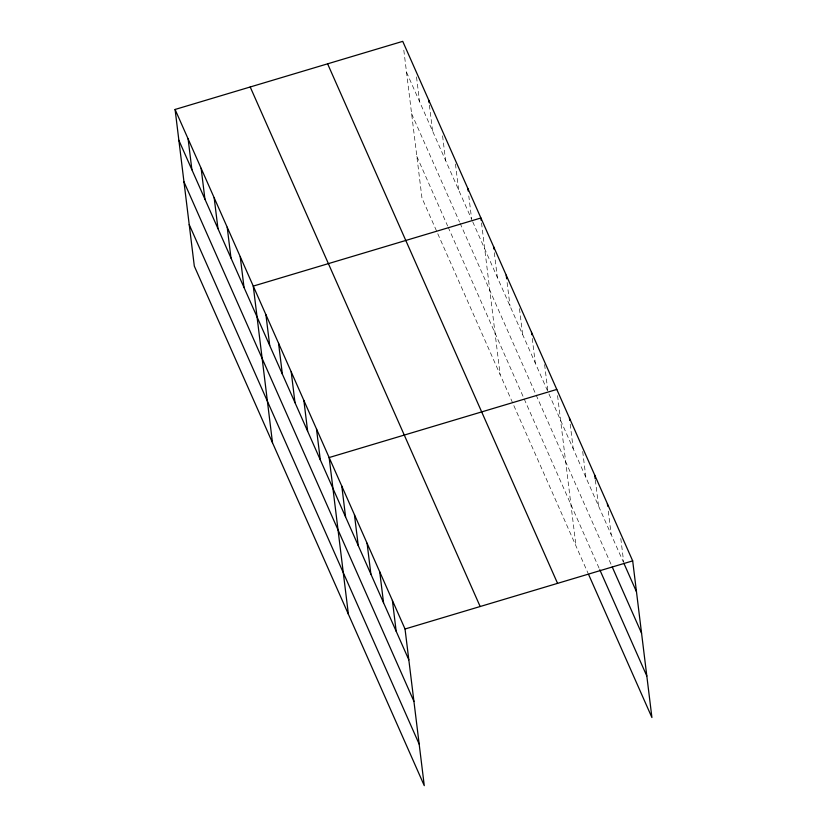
<?xml version="1.0" encoding="UTF-8"?>
<svg xmlns="http://www.w3.org/2000/svg" width="827" height="827" viewBox="0 0 827 827"><rect width="100%" height="100%" fill="white"/><g stroke="black" fill="none" stroke-linecap="round" stroke-linejoin="round"><path stroke-width="0.62" stroke-dasharray="4.13 3.1" d="M406.522 72.197L471.669 219.403L468.795 195.958M472.713 221.76L547.433 390.571M548.952 393.993L623.32 562.009M411.619 113.712L459.564 222.06M460.091 223.238L611.722 565.813M416.87 156.489L447.624 225.967M448.141 227.146L599.265 568.583M588.679 574.672L421.966 198.004L403.638 48.752M620.798 538.48L623.672 561.926M608.3 511.138L611.174 534.583M595.347 480.094L598.531 506.01M582.704 451.521L585.878 477.437M570.206 424.179L573.235 448.854M557.553 395.606L576.037 546.099M544.611 364.562L547.784 390.478M532.257 338.46L535.296 363.136M519.459 308.647L522.643 334.563M507.116 282.545L510.001 305.99M494.319 252.731L497.347 277.417M481.521 222.928L500.149 374.652M455.46 164.046L458.644 189.962M442.579 135.845L445.608 160.521M429.399 105.163L432.583 131.079M416.519 76.963L419.547 101.638"/><path stroke-width="1.24" d="M175.086 109.464L405.034 628.996L424.272 785.65L194.314 266.118L175.086 109.464L402.728 41.35L632.686 560.882L651.914 717.536L588.679 574.672M556.798 389.434L329.146 457.548L348.384 614.203M405.034 628.996L632.686 560.882M623.827 563.156L636.47 591.729M612.228 566.95L641.566 633.244M599.771 569.731L646.817 676.021M327.606 63.824L557.563 583.355M250.209 86.98L480.156 606.511M178.87 140.311L408.827 659.843M183.966 181.826L413.924 701.358M189.218 224.603L419.175 744.135M607.39 503.736L607.69 506.196M594.737 475.153L595.192 478.864M569.441 418.007L569.751 420.478M531.503 332.289L531.802 334.759M506.207 275.143L506.662 278.844M493.564 246.56L493.864 249.03M481.221 220.458L480.911 217.987L253.269 286.101L272.497 442.765M467.886 188.546L468.185 191.016M428.789 100.232L429.089 102.703M392.391 600.412L396.174 631.27M379.738 571.839L383.532 602.697M367.095 543.267L370.878 574.114M354.442 514.694L358.236 545.541M341.799 486.121L345.583 516.968M316.503 428.975L320.287 459.822M303.86 400.402L307.644 431.249M291.207 371.819L294.991 402.677M278.565 343.246L282.348 374.104M265.912 314.673L269.705 345.521M240.233 256.659L244.027 287.507M227.208 227.218L230.991 258.076M214.172 197.777L217.966 228.634M201.147 168.336L204.931 199.193M188.111 138.905L191.895 169.752"/></g></svg>
